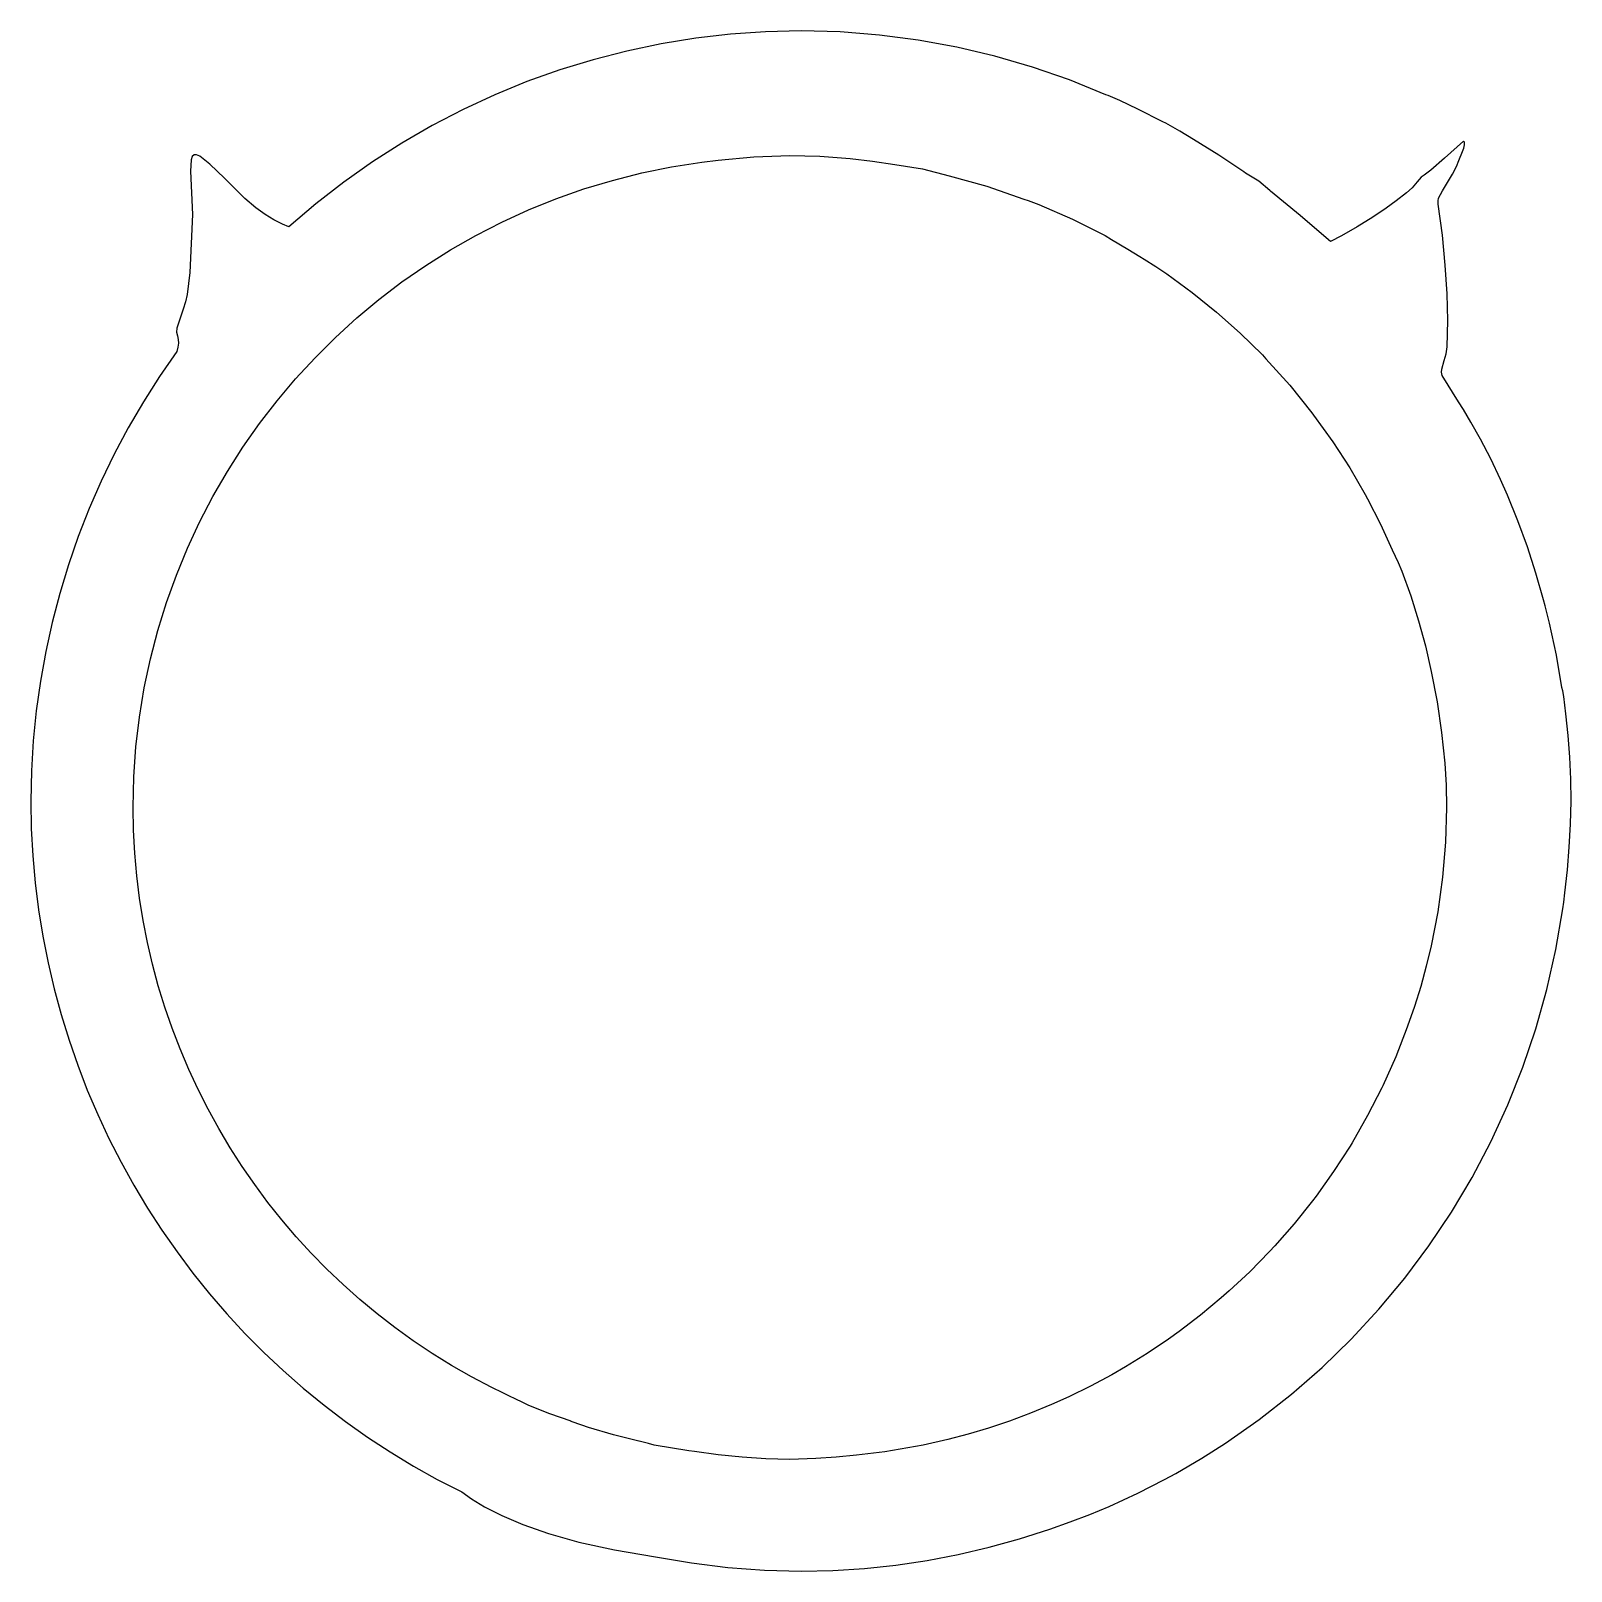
# Model space of a CAD drawing. Extents: x -80 to 1506, y -145 to 630.
# Drawn here: x 1121.3 to 1506.1, y 105.9 to 490.6 of the extents above; entities that cross this region are included whole.
import ezdxf

# ---------------------------------------------------------------- set-up
doc = ezdxf.new("R2010")
doc.units = 0

msp = doc.modelspace()

# ---------------------------------------------------------------- linework, layer by layer
at = {"layer": 'owl ring and ears', "color": 4}
for p, q in [((1287.37469, 488.780011), (1278.742357, 487.374027)), ((1296.084255, 489.794123), (1287.37469, 488.780011)), ((1304.858371, 490.411514), (1296.084255, 489.794123)), ((1313.684359, 490.627331), (1304.858371, 490.411514)), ((1323.498813, 490.348013), (1313.684359, 490.627416)), ((1313.684359, 490.627416), (1313.684359, 490.627331)), ((1333.267202, 489.57023), (1323.498813, 490.348013)), ((1342.970873, 488.297977), (1333.267202, 489.57023)), ((1270.199937, 485.581023), (1261.76011, 483.405849)), ((1278.742357, 487.374027), (1270.199937, 485.581023)), ((1352.591173, 486.535163), (1342.970873, 488.297977)), ((1362.10945, 484.2857), (1352.591173, 486.535163)), ((1261.76011, 483.405849), (1253.435556, 480.853357)), ((1371.507052, 481.553498), (1362.10945, 484.2857)), ((1380.765326, 478.342467), (1371.507052, 481.553498)), ((1245.238956, 477.928398), (1237.182991, 474.635823)), ((1253.435556, 480.853357), (1245.238956, 477.928398)), ((1389.86562, 474.656517), (1380.765326, 478.342467)), ((1237.182991, 474.635823), (1229.28034, 470.980482)), ((1390.42013, 474.455885), (1389.86562, 474.656517)), ((1393.36182, 473.219395), (1390.42013, 474.455885)), ((1229.28034, 470.980482), (1221.543684, 466.967227)), ((1397.840063, 471.087958), (1393.36182, 473.219395)), ((1404.057221, 467.913494), (1397.840063, 471.087958)), ((1221.543684, 466.967227), (1213.985704, 462.600908)), ((1404.793087, 467.524902), (1404.057221, 467.913494)), ((1408.314642, 465.57771), (1404.793087, 467.524902)), ((1411.746111, 463.502671), (1408.314642, 465.57771)), ((1213.985704, 462.600908), (1206.619079, 457.886378)), ((1418.08335, 459.564631), (1411.746111, 463.502671)), ((1479.191719, 463.036356), (1474.408814, 458.803022)), ((1479.382345, 462.775546), (1479.191719, 463.036356)), ((1479.220155, 461.307628), (1479.384247, 462.130574)), ((1479.384247, 462.130574), (1479.382345, 462.775546)), ((1161.359413, 458.422339), (1161.196234, 455.534483)), ((1161.634502, 459.250425), (1161.359413, 458.422339)), ((1162.074642, 459.671607), (1161.634502, 459.250425)), ((1162.706867, 459.688629), (1162.074642, 459.671607)), ((1163.558216, 459.304235), (1162.706867, 459.688629)), ((1166.026433, 457.342172), (1163.558216, 459.304235)), ((1206.619079, 457.886378), (1199.456491, 452.828485)), ((1288.923875, 457.836101), (1292.983021, 458.325022)), ((1292.983021, 458.325022), (1301.920863, 459.152049)), ((1301.920863, 459.152049), (1310.890896, 459.492491)), ((1310.890246, 459.495821), (1318.421612, 459.293627)), ((1310.890896, 459.492491), (1310.890246, 459.495821)), ((1318.421612, 459.293627), (1325.935682, 458.748356)), ((1325.935682, 458.748356), (1325.938505, 458.748356)), ((1325.938505, 458.748356), (1331.559223, 458.069708)), ((1331.559223, 458.069708), (1337.153, 457.198899)), ((1424.263118, 455.383815), (1418.08335, 459.564631)), ((1474.408814, 458.803022), (1471.031521, 455.813231)), ((1477.395475, 456.742787), (1477.993375, 458.219838)), ((1477.993375, 458.219838), (1478.912799, 460.512894)), ((1478.912799, 460.512894), (1479.220155, 461.307628)), ((1161.196234, 455.534483), (1161.660844, 444.755214)), ((1169.695588, 453.807365), (1166.026433, 457.342172)), ((1266.63347, 453.278515), (1273.929682, 455.123354)), ((1273.929682, 455.123354), (1281.361315, 456.645317)), ((1281.361315, 456.645317), (1288.921053, 457.836101)), ((1288.921053, 457.836101), (1288.923875, 457.836101)), ((1337.153, 457.198899), (1344.010097, 456.115194)), ((1344.010097, 456.115194), (1350.718942, 454.414692)), ((1350.718942, 454.414692), (1360.123049, 451.785076)), ((1424.743771, 455.098856), (1424.263118, 455.383815)), ((1428.022297, 453.045199), (1424.743771, 455.098856)), ((1468.616051, 454.077451), (1467.615641, 452.893994)), ((1469.329379, 454.569689), (1468.616051, 454.077451)), ((1471.031521, 455.813231), (1469.329379, 454.569689)), ((1473.914361, 450.63125), (1476.435907, 454.835997)), ((1476.435907, 454.835997), (1477.395475, 456.742787)), ((1174.781976, 448.721762), (1169.695588, 453.807365)), ((1199.456491, 452.828485), (1192.51062, 447.432083)), ((1252.476589, 448.653422), (1259.479999, 451.119103)), ((1259.479999, 451.119103), (1266.63347, 453.278515)), ((1360.123049, 451.785076), (1369.352777, 448.604358)), ((1430.826986, 450.721645), (1428.022297, 453.045199)), ((1430.973601, 450.584937), (1430.826986, 450.721645)), ((1438.35326, 444.476942), (1430.973601, 450.584937)), ((1466.33147, 451.399642), (1464.936195, 450.159967)), ((1467.615641, 452.893994), (1466.33147, 451.399642)), ((1472.91679, 448.832446), (1473.914361, 450.63125)), ((1177.505729, 446.451914), (1174.781976, 448.721762)), ((1179.85552, 444.714249), (1177.505729, 446.451914)), ((1192.51062, 447.432083), (1185.794146, 441.702021)), ((1245.630557, 445.889775), (1252.476589, 448.653422)), ((1369.352777, 448.604358), (1370.461826, 448.202502)), ((1370.461826, 448.202502), (1373.130265, 447.235665)), ((1373.130265, 447.235665), (1381.49551, 443.593605)), ((1462.349882, 448.184411), (1459.843582, 446.312419)), ((1464.936195, 450.159967), (1462.349882, 448.184411)), ((1472.800396, 448.136759), (1472.91679, 448.832446)), ((1472.86266, 447.337744), (1472.800396, 448.136759)), ((1473.876749, 439.552465), (1472.86266, 447.337744)), ((1161.660844, 444.755214), (1161.015373, 430.284156)), ((1182.024706, 443.377269), (1179.85552, 444.714249)), ((1184.206646, 442.309476), (1182.024706, 443.377269)), ((1232.439905, 439.501798), (1238.949223, 442.836466)), ((1238.949223, 442.836466), (1245.630557, 445.889775)), ((1381.49551, 443.593605), (1389.643567, 439.494958)), ((1439.610052, 443.40811), (1438.35326, 444.476942)), ((1445.953984, 437.974232), (1439.610052, 443.40811)), ((1456.474993, 444.071968), (1452.620527, 441.703268)), ((1459.843582, 446.312419), (1456.474993, 444.071968)), ((1185.794146, 441.702021), (1184.206646, 442.309476)), ((1226.109923, 435.894076), (1232.439905, 439.501798)), ((1389.643567, 439.494958), (1391.262479, 438.509382)), ((1448.656601, 439.446529), (1445.953984, 437.974232)), ((1452.620527, 441.703268), (1448.656601, 439.446529)), ((1474.608585, 432.080663), (1473.876749, 439.552465)), ((1219.966595, 432.021602), (1226.109923, 435.894076)), ((1391.262479, 438.509382), (1395.280843, 436.063644)), ((1395.280843, 436.063644), (1398.276689, 434.240234)), ((1214.01724, 427.89268), (1219.966595, 432.021602)), ((1398.276689, 434.240234), (1399.388503, 433.563889)), ((1399.388503, 433.563889), (1402.334198, 431.77079)), ((1402.334198, 431.77079), (1405.059956, 429.886166)), ((1475.055053, 424.96136), (1474.608585, 432.080663)), ((1161.015373, 430.284156), (1160.375279, 424.773968)), ((1208.269177, 423.515613), (1214.01724, 427.89268)), ((1405.059956, 429.886166), (1411.394008, 425.262814)), ((1160.375279, 424.773968), (1159.962654, 422.92155)), ((1202.729725, 418.898705), (1208.269177, 423.515613)), ((1411.394008, 425.262814), (1417.494203, 420.346401)), ((1475.213035, 418.233578), (1475.055053, 424.96136)), ((1159.392031, 421.127908), (1157.801645, 416.327597)), ((1159.962654, 422.92155), (1159.392031, 421.127908)), ((1417.494203, 420.346401), (1423.35024, 415.145645)), ((1157.801645, 416.327597), (1157.729625, 415.346646)), ((1197.406202, 414.05026), (1202.729725, 418.898705)), ((1475.093295, 411.662884), (1475.213035, 418.233578)), ((1157.729625, 415.346646), (1157.952811, 414.443333)), ((1157.952811, 414.443333), (1158.145034, 413.552545)), ((1158.184956, 412.624503), (1158.061265, 411.626092)), ((1158.145034, 413.552545), (1158.184956, 412.624503)), ((1192.305928, 408.978581), (1197.406202, 414.05026)), ((1423.35024, 415.145645), (1428.951817, 409.669262)), ((1157.762649, 410.524198), (1153.462157, 404.320874)), ((1158.061265, 411.626092), (1157.762649, 410.524198)), ((1187.436222, 403.691972), (1192.305928, 408.978581)), ((1428.951817, 409.669262), (1429.829359, 408.677618)), ((1429.829359, 408.677618), (1435.752448, 402.098659)), ((1473.738886, 406.126484), (1474.336057, 408.242234)), ((1474.336057, 408.242234), (1474.828026, 409.941656)), ((1474.828026, 409.941656), (1475.093295, 411.662884)), ((1153.462157, 404.320874), (1149.418949, 397.971116)), ((1473.700347, 405.342649), (1473.738886, 406.126484)), ((1473.874144, 404.567842), (1473.700347, 405.342649)), ((1477.922255, 397.965394), (1473.874144, 404.567842)), ((1182.804401, 398.198736), (1187.436222, 403.691972)), ((1435.752448, 402.098659), (1441.307873, 395.210877)), ((1149.418949, 397.971116), (1145.635667, 391.483053)), ((1178.417786, 392.507176), (1182.804401, 398.198736)), ((1479.186752, 396.008578), (1477.922255, 397.965394)), ((1174.283695, 386.625597), (1178.417786, 392.507176)), ((1441.307873, 395.210877), (1441.720171, 394.638728)), ((1441.720171, 394.638728), (1446.55159, 387.931519)), ((1481.033332, 392.891462), (1479.186752, 396.008578)), ((1483.404648, 388.631656), (1481.033332, 392.891462)), ((1145.635667, 391.483053), (1142.114949, 384.864811)), ((1485.982691, 383.674592), (1483.404648, 388.631656)), ((1142.114949, 384.864811), (1138.859433, 378.124519)), ((1170.409446, 380.562302), (1174.283695, 386.625597)), ((1446.55159, 387.931519), (1450.745859, 381.446262)), ((1450.745859, 381.446262), (1454.626335, 374.771271)), ((1488.440564, 378.589625), (1485.982691, 383.674592)), ((1138.859433, 378.124519), (1135.87176, 371.270304)), ((1166.80236, 374.325593), (1170.409446, 380.562302)), ((1490.169176, 374.626942), (1488.440564, 378.589625)), ((1163.469754, 367.923776), (1166.80236, 374.325593)), ((1454.626335, 374.771271), (1455.215586, 373.750953)), ((1455.215586, 373.750953), (1458.437152, 367.436596)), ((1492.76799, 368.216157), (1490.169176, 374.626942)), ((1135.87176, 371.270304), (1133.154568, 364.310294)), ((1160.418947, 361.365153), (1163.469754, 367.923776)), ((1458.437152, 367.436596), (1461.379263, 360.989231)), ((1495.133916, 361.718195), (1492.76799, 368.216157)), ((1133.154568, 364.310294), (1130.710496, 357.252616)), ((1497.264771, 355.139399), (1495.133916, 361.718195)), ((1157.657259, 354.658027), (1160.418947, 361.365153)), ((1461.379263, 360.989231), (1462.808013, 357.820835)), ((1130.710496, 357.252616), (1128.542183, 350.105398)), ((1155.192007, 347.810703), (1157.657259, 354.658027)), ((1462.808013, 357.820835), (1463.786986, 355.644083)), ((1463.786986, 355.644083), (1465.999035, 349.498844)), ((1499.158377, 348.486109), (1497.264771, 355.139399)), ((1128.542183, 350.105398), (1126.652268, 342.876767)), ((1153.030512, 340.831484), (1155.192007, 347.810703)), ((1465.999035, 349.498844), (1467.960544, 343.273071)), ((1499.575106, 346.972467), (1499.158377, 348.486109)), ((1500.65438, 342.627768), (1499.575106, 346.972467)), ((1126.652268, 342.876767), (1125.043391, 335.574852)), ((1467.960544, 343.273071), (1469.669302, 336.974307)), ((1502.354095, 334.65738), (1500.65438, 342.627768)), ((1151.180092, 333.728673), (1153.030512, 340.831484)), ((1125.043391, 335.574852), (1123.71819, 328.207779)), ((1469.669302, 336.974307), (1471.123098, 330.610097)), ((1149.648065, 326.510575), (1151.180092, 333.728673)), ((1503.714713, 326.622156), (1502.354095, 334.65738)), ((1123.71819, 328.207779), (1122.679305, 320.783677)), ((1471.123098, 330.610097), (1472.563483, 323.016703)), ((1148.441751, 319.185491), (1149.648065, 326.510575)), ((1503.727413, 326.595063), (1503.714713, 326.622156)), ((1503.999655, 325.764581), (1503.727413, 326.595063)), ((1504.255384, 324.347738), (1503.999655, 325.764581)), ((1504.710224, 320.033932), (1504.255384, 324.347738)), ((1122.679305, 320.783677), (1121.929374, 313.310673)), ((1472.563483, 323.016703), (1473.639392, 315.364029)), ((1505.279754, 314.604093), (1504.710224, 320.033932)), ((1147.568469, 311.761727), (1148.441751, 319.185491)), ((1121.929374, 313.310673), (1121.471037, 305.796894)), ((1147.035536, 304.247585), (1147.568469, 311.761727)), ((1473.639392, 315.364029), (1474.534572, 307.724189)), ((1505.694905, 309.161375), (1505.279754, 314.604093)), ((1505.955471, 303.70907), (1505.694905, 309.161375)), ((1121.471037, 305.796894), (1121.306932, 298.250469)), ((1146.850273, 296.65137), (1147.035536, 304.247585)), ((1474.534572, 307.724189), (1474.827031, 302.192499)), ((1474.827031, 302.192499), (1474.929796, 296.654135)), ((1506.06125, 298.250469), (1505.955471, 303.70907)), ((1121.306932, 298.250469), (1121.433227, 291.394981)), ((1146.957667, 290.930953), (1146.850273, 296.65137)), ((1474.929796, 296.654135), (1474.668932, 287.93319)), ((1505.915021, 292.496801), (1506.06125, 298.250469)), ((1505.596829, 286.751366), (1505.915021, 292.496801)), ((1121.433227, 291.394981), (1121.800573, 284.582202)), ((1147.264876, 285.245241), (1146.957667, 290.930953)), ((1147.769294, 279.59845), (1147.264876, 285.245241)), ((1474.668932, 287.93319), (1473.938613, 279.244842)), ((1505.106945, 281.018018), (1505.596829, 286.751366)), ((1121.800573, 284.582202), (1122.405749, 277.817297)), ((1504.445641, 275.300609), (1505.106945, 281.018018)), ((1122.405749, 277.817297), (1123.245532, 271.105433)), ((1148.468314, 273.994794), (1147.769294, 279.59845)), ((1473.938613, 279.244842), (1472.740915, 270.607749)), ((1149.35933, 268.43849), (1148.468314, 273.994794)), ((1504.211368, 272.966208), (1504.445641, 275.300609)), ((1123.245532, 271.105433), (1124.316702, 264.451774)), ((1472.740915, 270.607749), (1471.077915, 262.040568)), ((1502.245558, 261.154824), (1503.959456, 271.298247)), ((1503.959456, 271.298247), (1504.211368, 272.966208)), ((1150.439736, 262.933752), (1149.35933, 268.43849)), ((1124.316702, 264.451774), (1125.616037, 257.861487)), ((1151.706924, 257.484794), (1150.439736, 262.933752)), ((1471.077915, 262.040568), (1469.852603, 256.963621)), ((1125.616037, 257.861487), (1127.140315, 251.339738)), ((1500.004847, 251.167961), (1502.245558, 261.154824)), ((1153.15829, 252.095834), (1151.706924, 257.484794)), ((1469.852603, 256.963621), (1468.464358, 251.929561)), ((1127.140315, 251.339738), (1128.886315, 244.891692)), ((1154.791226, 246.771085), (1153.15829, 252.095834)), ((1468.464358, 251.929561), (1466.914313, 246.942252)), ((1497.248688, 241.355647), (1500.004847, 251.167961)), ((1156.603125, 241.514763), (1154.791226, 246.771085)), ((1466.914313, 246.942252), (1465.2036, 242.005556)), ((1128.886315, 244.891692), (1130.850815, 238.522514)), ((1158.591383, 236.331083), (1156.603125, 241.514763)), ((1465.122574, 241.785055), (1462.236931, 234.364927)), ((1465.2036, 242.005556), (1465.122574, 241.785055)), ((1493.988443, 231.735875), (1497.248688, 241.355647)), ((1130.850815, 238.522514), (1133.030593, 232.237371)), ((1160.753391, 231.22426), (1158.591383, 236.331083)), ((1133.030593, 232.237371), (1135.422428, 226.041428)), ((1163.086544, 226.19851), (1160.753391, 231.22426)), ((1462.236931, 234.364927), (1458.989744, 227.093526)), ((1490.235476, 222.326634), (1493.988443, 231.735875)), ((1458.989744, 227.093526), (1458.744465, 226.590267)), ((1135.422428, 226.041428), (1138.023098, 219.939851)), ((1165.588235, 221.258047), (1163.086544, 226.19851)), ((1458.744465, 226.590267), (1455.205481, 219.656674)), ((1138.023098, 219.939851), (1140.829382, 213.937806)), ((1168.255858, 216.407087), (1165.588235, 221.258047)), ((1455.205481, 219.656674), (1451.337232, 212.898623)), ((1486.00115, 213.145917), (1490.235476, 222.326634)), ((1171.086807, 211.649845), (1168.255858, 216.407087)), ((1140.829382, 213.937806), (1143.838058, 208.040458)), ((1174.078474, 206.990537), (1171.086807, 211.649845)), ((1450.825704, 212.07016), (1446.725266, 205.714774)), ((1451.337232, 212.898623), (1450.825704, 212.07016)), ((1481.296828, 204.211714), (1486.00115, 213.145917)), ((1143.838058, 208.040458), (1147.045903, 202.252974)), ((1177.228254, 202.433376), (1174.078474, 206.990537)), ((1446.725266, 205.714774), (1442.332594, 199.554818)), ((1476.133873, 195.542016), (1481.296828, 204.211714)), ((1147.045903, 202.252974), (1150.449698, 196.580518)), ((1180.53354, 197.98258), (1177.228254, 202.433376)), ((1150.449698, 196.580518), (1154.04622, 191.028257)), ((1183.991726, 193.642362), (1180.53354, 197.98258)), ((1441.436848, 198.384583), (1436.873856, 192.672842)), ((1442.332594, 199.554818), (1441.436848, 198.384583)), ((1187.600205, 189.416938), (1183.991726, 193.642362)), ((1436.873856, 192.672842), (1432.057927, 187.169552)), ((1470.523649, 187.154815), (1476.133873, 195.542016)), ((1154.04622, 191.028257), (1157.832247, 185.601356)), ((1191.356371, 185.310523), (1187.600205, 189.416938)), ((1157.832247, 185.601356), (1161.804558, 180.304982)), ((1195.257617, 181.327333), (1191.356371, 185.310523)), ((1430.680993, 185.702758), (1425.75785, 180.676216)), ((1432.057927, 187.169552), (1430.680993, 185.702758)), ((1464.477519, 179.068101), (1470.523649, 187.154815)), ((1199.301338, 177.471582), (1195.257617, 181.327333)), ((1161.804558, 180.304982), (1165.959931, 175.144299)), ((1203.484926, 173.747486), (1199.301338, 177.471582)), ((1425.75785, 180.676216), (1420.621323, 175.864689)), ((1458.006846, 171.299866), (1464.477519, 179.068101)), ((1165.959931, 175.144299), (1170.295145, 170.124473)), ((1207.805776, 170.15926), (1203.484926, 173.747486)), ((1418.661205, 174.155354), (1413.490058, 169.844331)), ((1420.621323, 175.864689), (1418.661205, 174.155354)), ((1170.295145, 170.124473), (1174.806978, 165.250671)), ((1212.26128, 166.711119), (1207.805776, 170.15926)), ((1413.490058, 169.844331), (1408.14456, 165.748236)), ((1451.122993, 163.8681), (1458.006846, 171.299866)), ((1216.848833, 163.407279), (1212.26128, 166.711119)), ((1408.14456, 165.748236), (1405.485491, 163.860875)), ((1174.806978, 165.250671), (1179.492209, 160.528058)), ((1221.565828, 160.251954), (1216.848833, 163.407279)), ((1405.485491, 163.860875), (1400.186436, 160.281618)), ((1443.837323, 156.790795), (1451.122993, 163.8681)), ((1179.492209, 160.528058), (1184.347615, 155.961799)), ((1226.409658, 157.249359), (1221.565828, 160.251954)), ((1400.186436, 160.281618), (1394.750576, 156.910588)), ((1184.347615, 155.961799), (1189.369975, 151.557061)), ((1231.377718, 154.403711), (1226.409658, 157.249359)), ((1236.4674, 151.719224), (1231.377718, 154.403711)), ((1391.292253, 154.941101), (1385.979552, 152.085024)), ((1394.750576, 156.910588), (1391.292253, 154.941101)), ((1436.1612, 150.085942), (1443.837323, 156.790795)), ((1189.369975, 151.557061), (1194.556068, 147.319009)), ((1236.470222, 151.719224), (1236.4674, 151.719224)), ((1239.207016, 150.406806), (1236.470222, 151.719224)), ((1239.211531, 150.403983), (1239.207016, 150.406806)), ((1240.349225, 149.858278), (1239.211531, 150.403983)), ((1385.979552, 152.085024), (1380.564507, 149.425096)), ((1428.105987, 143.771532), (1436.1612, 150.085942)), ((1194.556068, 147.319009), (1199.902672, 143.252809)), ((1240.360232, 149.85207), (1240.349225, 149.858278)), ((1242.783928, 148.690104), (1240.360232, 149.85207)), ((1242.787315, 148.690104), (1242.783928, 148.690104)), ((1243.668159, 148.267872), (1242.787315, 148.690104)), ((1243.670981, 148.267872), (1243.668159, 148.267872)), ((1245.727562, 147.281194), (1243.670981, 148.267872)), ((1245.732642, 147.278372), (1245.727562, 147.281194)), ((1250.973893, 145.201683), (1245.732642, 147.278372)), ((1376.239677, 147.503557), (1371.017364, 145.341214)), ((1380.564507, 149.425096), (1376.239677, 147.503557)), ((1199.902672, 143.252809), (1205.406565, 139.363626)), ((1256.284, 143.305191), (1250.973893, 145.201683)), ((1256.292184, 143.30124), (1256.284, 143.305191)), ((1258.908808, 142.353143), (1256.292184, 143.30124)), ((1365.723033, 143.358955), (1360.476014, 141.628142)), ((1371.017364, 145.341214), (1365.723033, 143.358955)), ((1419.683047, 137.865556), (1428.105987, 143.771532)), ((1205.406565, 139.363626), (1211.064526, 135.656627)), ((1258.912194, 142.353143), (1258.908808, 142.353143)), ((1260.569686, 141.75232), (1258.912194, 142.353143)), ((1260.573637, 141.749498), (1260.569686, 141.75232)), ((1260.578152, 141.749498), (1260.573637, 141.749498)), ((1266.8647, 139.922038), (1260.578152, 141.749498)), ((1273.219732, 138.345192), (1266.8647, 139.922038)), ((1350.371668, 138.76624), (1344.173814, 137.385439)), ((1355.44693, 140.116856), (1350.371668, 138.76624)), ((1360.476014, 141.628142), (1355.44693, 140.116856)), ((1211.064526, 135.656627), (1216.873333, 132.136976)), ((1273.22961, 138.34237), (1273.219732, 138.345192)), ((1274.248827, 138.083854), (1273.22961, 138.34237)), ((1275.563475, 137.750917), (1274.248827, 138.083854)), ((1277.037409, 137.377198), (1275.563475, 137.750917)), ((1285.649617, 135.953952), (1277.037409, 137.377198)), ((1287.095442, 135.737318), (1285.649617, 135.953952)), ((1287.10532, 135.737318), (1287.095442, 135.737318)), ((1287.095442, 135.737318), (1287.095442, 135.737318)), ((1293.021286, 134.933847), (1287.10532, 135.737318)), ((1298.96082, 134.344804), (1293.021286, 134.933847)), ((1327.514998, 134.825063), (1322.462601, 134.355192)), ((1334.648814, 135.684937), (1327.514998, 134.825063)), ((1344.173814, 137.385439), (1334.648814, 135.684937)), ((1413.81431, 134.09524), (1419.683047, 137.865556)), ((1216.873333, 132.136976), (1222.829764, 128.809841)), ((1304.91801, 133.970666), (1298.96082, 134.344804)), ((1310.886944, 133.811913), (1304.91801, 133.970666)), ((1310.890896, 133.811913), (1310.886944, 133.811913)), ((1317.39798, 134.040682), (1310.890896, 133.811913)), ((1322.462601, 134.355192), (1317.39798, 134.040682)), ((1407.304413, 130.27533), (1413.81431, 134.09524)), ((1222.829764, 128.809841), (1228.930599, 125.680385)), ((1397.830626, 125.338441), (1404.505361, 128.742948)), ((1404.505361, 128.742948), (1407.304413, 130.27533)), ((1228.930599, 125.680385), (1231.358062, 123.974963)), ((1231.358062, 123.974963), (1234.661824, 121.988427)), ((1390.647234, 122.048976), (1397.830626, 125.338441)), ((1234.661824, 121.988427), (1238.921241, 119.815912)), ((1238.921241, 119.815912), (1244.21567, 117.552555)), ((1380.918385, 118.1726), (1385.823548, 120.046411)), ((1385.823548, 120.046411), (1390.647234, 122.048976)), ((1244.21567, 117.552555), (1250.624465, 115.293489)), ((1368.280483, 113.965949), (1375.823399, 116.396262)), ((1375.823399, 116.396262), (1380.918385, 118.1726)), ((1250.624465, 115.293489), (1258.226983, 113.133849)), ((1258.226983, 113.133849), (1267.102579, 111.168771)), ((1352.952741, 110.052634), (1360.653629, 111.850847)), ((1360.653629, 111.850847), (1368.280483, 113.965949)), ((1267.102579, 111.168771), (1277.330609, 109.493389)), ((1277.330609, 109.493389), (1286.346738, 107.940509)), ((1286.346738, 107.940509), (1295.421362, 106.818556)), ((1337.368469, 107.413578), (1345.18772, 108.572985)), ((1345.18772, 108.572985), (1352.952741, 110.052634)), ((1295.421362, 106.818556), (1304.539047, 106.129067)), ((1304.539047, 106.129067), (1313.684359, 105.873578)), ((1313.684359, 105.873578), (1321.606886, 106.062198)), ((1321.606886, 106.062198), (1329.50489, 106.57609)), ((1329.50489, 106.57609), (1337.368469, 107.413578))]:
    msp.add_line(p, q, dxfattribs=at)

doc.saveas('drawing.dxf')
